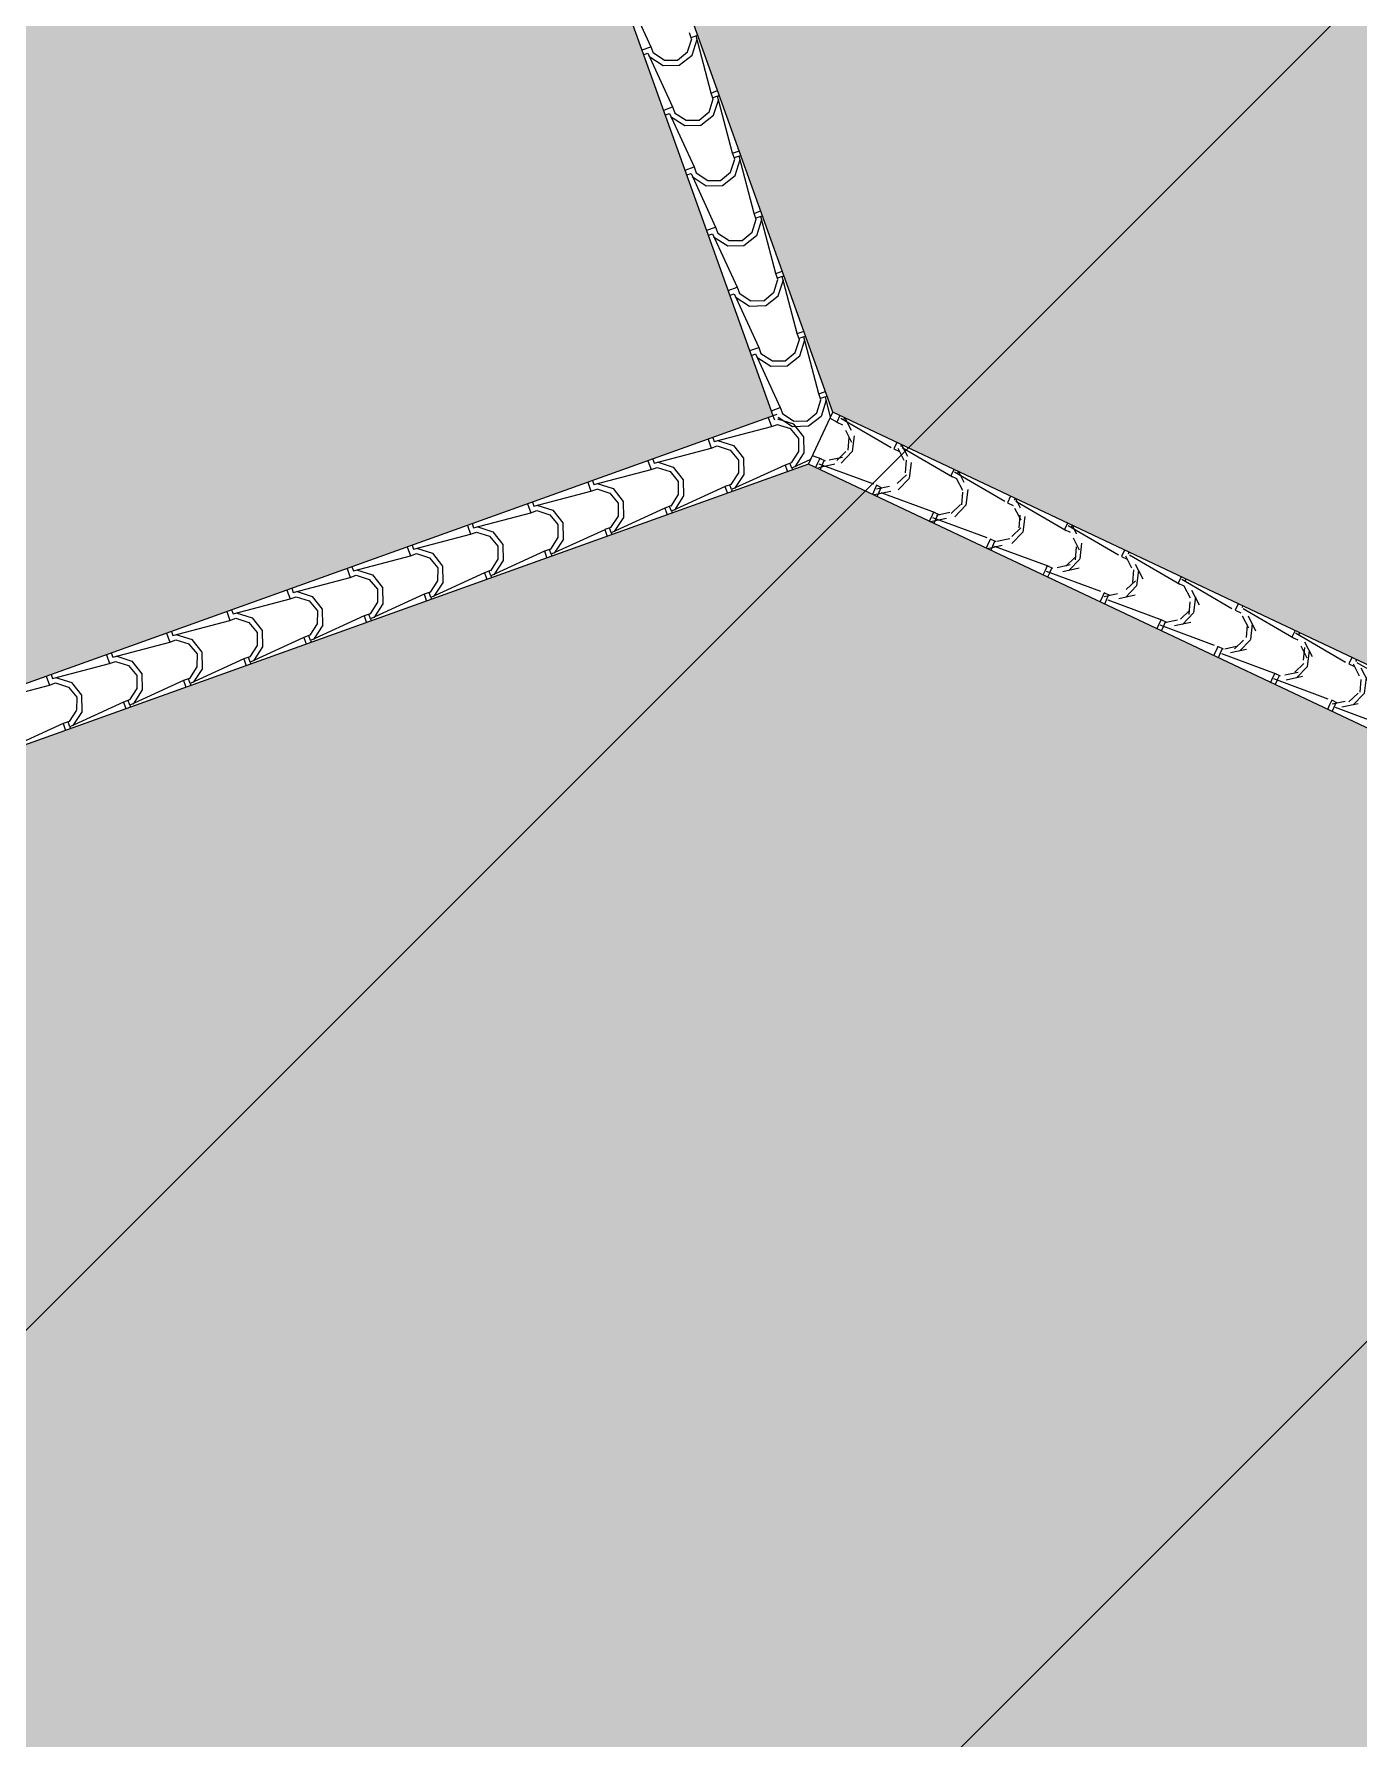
# Model space of a CAD drawing. Header units: millimetres. Extents: x 648844 to 649530, y 1246379 to 1246752.
# Drawn here: x 649123.889 to 649127.354, y 1246523.203 to 1246527.661 of the extents above; entities that cross this region are included whole.
import ezdxf

# ---------------------------------------------------------------- set-up
doc = ezdxf.new("R2010")
doc.units = ezdxf.units.MM
doc.header["$LTSCALE"] = 20
doc.header["$MEASUREMENT"] = 0
doc.layers.get('0').update_dxf_attribs({"linetype": 'CONTINUOUS'})
doc.layers.add('TECHO', color=30, linetype='CONTINUOUS')

# ---------------------------------------------------------------- blocks, each defined once
blk = doc.blocks.new('TEJA45')
at = {"layer": 'TECHO'}
for p, q in [((-2.909218587385205, 1.520864411870047), (-2.809966136039506, 1.639021921501588)), ((-3.027376307857843, 1.402706941267166), (-2.928123856512144, 1.520864450898706)), ((-2.928077393480834, 1.520854504515164), (-2.931644453071826, 1.524421564106159)), ((-2.928077393480862, 1.520854504515153), (-2.918624790029959, 1.51140190106425)), ((-2.918624790029938, 1.530307107966074), (-2.92219184962093, 1.533874167557062)), ((-2.920987940892537, 1.50903875020154), (-2.909172186578907, 1.520854504515167)), ((-2.909172186579035, 1.520854504515167), (-2.918624790029938, 1.53030710796607)), ((-2.715382543497967, 1.544480631679839), (-2.833540053129511, 1.445228180334141)), ((-2.940068521951446, 1.471082315130367), (-2.934160598461119, 1.514800671383082)), ((-2.920988373062372, 1.433386853145059), (-2.939893596279759, 1.471197219032305)), ((-2.92570245525399, 1.473777201962687), (-2.920976187991613, 1.509224411239437)), ((-2.911357425870584, 1.443038787966014), (-2.925536339593343, 1.473759824868221)), ((-2.883201762456515, 1.414517045571142), (-2.921012128343762, 1.433422268788529)), ((-2.880665134393212, 1.428847212822195), (-2.911386171295419, 1.443026126544954)), ((-2.845240586117015, 1.43343333669646), (-2.880687795393762, 1.428707069434086)), ((-2.833551358971938, 1.445233676907993), (-2.845367113285569, 1.433417922594366)), ((-2.81612583244295, 1.427808150379082), (-2.833551358971825, 1.445233676907957)), ((-3.145534028330495, 1.284549470664281), (-3.046281576984796, 1.402706980295822)), ((-3.058227097507704, 1.352923938698371), (-3.052319174017377, 1.396642294951086)), ((-3.046234936617104, 1.402696961378897), (-3.049801996208103, 1.406264020969893)), ((-3.04623493661714, 1.402696961378876), (-3.036782333166236, 1.393244357927973)), ((-3.043859905868239, 1.355620720873752), (-3.039133638605861, 1.391067930150502)), ((-3.036782333166215, 1.412149564829807), (-3.0403493927572, 1.415716624420792)), ((-3.039145484028815, 1.390881207065267), (-3.027329729715184, 1.402696961378894)), ((-3.027329729715305, 1.402696961378897), (-3.036782333166208, 1.4121495648298)), ((-2.833540014101025, 1.426322911207034), (-2.95169752373257, 1.327070459861336)), ((-2.839558204279591, 1.420292435458908), (-2.883276560532309, 1.414384511968585)), ((-2.825578435893853, 1.418355546928183), (-2.833551358971818, 1.426328470006148)), ((-3.039145902941115, 1.315229121897154), (-3.058051126158503, 1.3530394877844)), ((-3.029513834641143, 1.32488232477445), (-3.043692748363902, 1.355603361676657)), ((-3.154939876302478, 1.293992021693526), (-3.15850693589347, 1.297559081284522)), ((-3.145487272851575, 1.28453941824262), (-3.154939876302478, 1.293992021693523)), ((-2.951697484704127, 1.308165190734183), (-3.069854994335671, 1.208912739388484)), ((-3.00135949370442, 1.296359515692391), (-3.039169859591667, 1.315264738909779)), ((-2.998821597584737, 1.310690804051681), (-3.029542634486944, 1.32486971777444)), ((-2.957716580713459, 1.302133859902348), (-3.001434936966177, 1.296225936412025)), ((-2.963397067206891, 1.315275886082055), (-2.998844276483638, 1.310549618819682)), ((-2.951708902108216, 1.327076133771723), (-2.963524656421846, 1.315260379458095)), ((-2.93428337557922, 1.309650607242808), (-2.951708902108102, 1.327076133771691)), ((-2.943735979030116, 1.300198003791909), (-2.951708902108088, 1.308170926869881)), ((-3.263691748803296, 1.166392000061222), (-3.164439297457598, 1.284549509692763)), ((-3.176385673064452, 1.23476556226278), (-3.170477749574125, 1.278483918515494)), ((-3.164392479753374, 1.28453941824262), (-3.167959539344373, 1.288106477833619)), ((-3.16439247975341, 1.284539418242609), (-3.154939876302507, 1.275086814791706)), ((-3.16201735648248, 1.237464239784806), (-3.157291089220102, 1.272911449061557)), ((-3.157303027165092, 1.272723663928993), (-3.145487272851462, 1.28453941824262)), ((-3.157303432819873, 1.197071390649249), (-3.176208656037261, 1.234881756536495)), ((-3.147670243411703, 1.206725861582878), (-3.161849157134462, 1.237446898485086)), ((-3.116978060776262, 1.192534395281175), (-3.147699097678469, 1.206713309003934)), ((-3.069866445244493, 1.208918590635452), (-3.081682199558124, 1.197102836321825)), ((-3.052440918715497, 1.191493064106538), (-3.069866445244365, 1.20891859063541)), ((-3.381849469276368, 1.048234529457822), (-3.282597017930669, 1.166392039089363)), ((-3.294544248621207, 1.116607185827174), (-3.288636325130881, 1.160325542079889)), ((-3.282550022889659, 1.166381875106353), (-3.286117082480651, 1.169948934697345)), ((-3.28255002288968, 1.166381875106332), (-3.273097419438777, 1.156929271655429)), ((-3.273097419438756, 1.175834478557256), (-3.276664479029741, 1.179401538148245)), ((-3.27546057030137, 1.154566120792719), (-3.263644815987739, 1.166381875106346)), ((-3.263644815987853, 1.166381875106349), (-3.273097419438756, 1.175834478557253)), ((-3.069854955307193, 1.190007470261374), (-3.188012464938737, 1.090755018915676)), ((-3.119517224952311, 1.178201985813626), (-3.157327590839557, 1.197107209031014)), ((-3.075874957147306, 1.183975284345788), (-3.119593313400024, 1.178067360855465)), ((-3.081553548295865, 1.197118435467772), (-3.117000757572612, 1.192392168205398)), ((-3.061893522166393, 1.182040460655639), (-3.069866445244358, 1.190013383733604)), ((-3.275460962698638, 1.078913659401358), (-3.294366185916026, 1.116724025288605)), ((-3.280174807096721, 1.119307758695868), (-3.275448539834343, 1.154754967972618)), ((-3.265826652182639, 1.088569398392131), (-3.280005565905398, 1.119290435294339)), ((-3.188012425910266, 1.071849749788566), (-3.30616993554181, 0.9725972984428672)), ((-3.237674956200188, 1.060044455934861), (-3.275485322087434, 1.078949679152249)), ((-3.235134523969421, 1.074377986511426), (-3.265855560871628, 1.088556900234185)), ((-3.199710029384846, 1.078960984853495), (-3.235157238661593, 1.074234717591121)), ((-3.18802398838077, 1.090761047499182), (-3.199839742694401, 1.078945293185555)), ((-3.170598461851768, 1.073335520970264), (-3.188023988380642, 1.090761047499139)), ((-3.180051065302663, 1.063882917519361), (-3.188023988380642, 1.071855840597337)), ((-3.500007189749034, 0.9300770588549305), (-3.400754738403336, 1.048234568486471)), ((-3.412702824177472, 0.9984488093951853), (-3.406794900687146, 1.0421671656479)), ((-3.400707566025922, 1.048224331970076), (-3.404274625616914, 1.051791391561068)), ((-3.400707566025957, 1.048224331970065), (-3.391254962575054, 1.038771728519162)), ((-3.398332257710976, 1.001151277606926), (-3.393605990448599, 1.036598486883676)), ((-3.391254962575026, 1.057676935420989), (-3.394822022166011, 1.061243995011978)), ((-3.393618113437647, 1.036408577656445), (-3.381802359124016, 1.048224331970072)), ((-3.381802359124123, 1.048224331970079), (-3.391254962575026, 1.057676935420982)), ((-3.194033333579362, 1.065816708789466), (-3.237751689832081, 1.059908785299143)), ((-3.393618492577396, 0.9607559281534783), (-3.412523715794784, 0.9985662940407245)), ((-3.383983060952815, 0.9704129351997395), (-3.398161974675574, 1.001133972101947)), ((-3.509412505711303, 0.9395193922847085), (-3.512979565302295, 0.943086451875697)), ((-3.4999599022604, 0.9300667888337983), (-3.509412505711303, 0.9395193922847014)), ((-3.306169896513282, 0.9536920293157962), (-3.424327406144826, 0.8544395779700977)), ((-3.355832687448093, 0.9418869260561102), (-3.393643053335339, 0.9607921492734981)), ((-3.353290987159291, 0.9562215777401519), (-3.384012024061498, 0.970400491462911)), ((-3.312191710014105, 0.9476581332327818), (-3.355910066266823, 0.9417502097424588)), ((-3.31786651047382, 0.9608035342392149), (-3.353313719750567, 0.9560772669768411)), ((-3.306181531517048, 0.9726035043629118), (-3.317997285830678, 0.9607877500492847)), ((-3.288756004988038, 0.9551779778339942), (-3.306181531516913, 0.9726035043628727)), ((-3.298208608438941, 0.9457253743830982), (-3.306181531516906, 0.9536982974610595)), ((-3.618164910221822, 0.8119195882518788), (-3.518912458876123, 0.9300770978834194)), ((-3.530861399734214, 0.8802904329595833), (-3.524953476243887, 0.9240087892122979)), ((-3.518865109162199, 0.9300667888338054), (-3.522432168753198, 0.933633848424801)), ((-3.518865109162228, 0.9300667888337877), (-3.509412505711325, 0.9206141853828846)), ((-3.516489708325459, 0.8829947965161828), (-3.511763441063081, 0.918442005792933)), ((-3.511775656573924, 0.9182510345201713), (-3.499959902260294, 0.9300667888337983)), ((-3.511776022456154, 0.8425981969055734), (-3.530681245673541, 0.8804085627928195)), ((-3.502139469723382, 0.8522564720081682), (-3.516318383446141, 0.8829775089103755)), ((-3.471447450350816, 0.8380651689696457), (-3.502168487253023, 0.8522440826924047)), ((-3.424339074653325, 0.8544459612266415), (-3.436154828966956, 0.8426302069130145)), ((-3.406913548124315, 0.8370204346977168), (-3.42433907465319, 0.8544459612265918)), ((-3.736322630694765, 0.693762117648653), (-3.637070179349067, 0.8119196272801936)), ((-3.649019975290479, 0.7621320565275838), (-3.643112051800152, 0.8058504127802983)), ((-3.637022652298469, 0.8119092456975316), (-3.640589711889469, 0.8154763052885272)), ((-3.637022652298498, 0.8119092456975174), (-3.627570048847595, 0.8024566422466144)), ((-3.627570048847574, 0.8213618491484418), (-3.631137108438566, 0.8249289087394338)), ((-3.629933199710202, 0.8000934913838975), (-3.618117445396571, 0.8119092456975245)), ((-3.61811744539667, 0.8119092456975316), (-3.627570048847574, 0.8213618491484347)), ((-3.424327367116383, 0.8355343088429557), (-3.542484876747928, 0.7362818574972572)), ((-3.473990418695976, 0.8237293961773489), (-3.511800784583222, 0.8426346193947367)), ((-3.430350086447064, 0.8294995576763391), (-3.474068442699782, 0.8235916341860161)), ((-3.436022991562787, 0.8426460836249312), (-3.471470200839534, 0.8379198163625574)), ((-3.416366151575211, 0.8275678312468173), (-3.424339074653183, 0.8355407543247892)), ((-3.629933552334919, 0.7244404656576862), (-3.648838775552306, 0.7622508315449323)), ((-3.634647158939579, 0.7648383154281468), (-3.629920891677202, 0.800285524704897)), ((-3.620295878494325, 0.7341000088174248), (-3.634474792217084, 0.764821045719632)), ((-3.542484837719485, 0.7173765883701151), (-3.660642347351029, 0.6181241370244166)), ((-3.592148149943888, 0.705571866298591), (-3.629958515831134, 0.7244770895159789)), ((-3.589603913543165, 0.719908760199516), (-3.620324950445372, 0.734087673922275)), ((-3.554179472650858, 0.7244886330107718), (-3.589626681927605, 0.719762365748398)), ((-3.542496617789602, 0.7362884180903713), (-3.554312372103233, 0.7244726637767442)), ((-3.525071091260585, 0.7188628915614501), (-3.54249661778946, 0.7362884180903251)), ((-3.534523694711481, 0.7094102881105471), (-3.542496617789453, 0.7173832111885154)), ((-3.854480351167602, 0.5756046470455338), (-3.755227899821904, 0.6937621566770744)), ((-3.767178550847227, 0.6439736800919889), (-3.7612706273569, 0.6876920363447034)), ((-3.75518019543474, 0.6937517025612614), (-3.758747255025732, 0.697318762152257)), ((-3.755180195434768, 0.6937517025612472), (-3.745727591983865, 0.6842990991103441)), ((-3.752804609553827, 0.6466818343392049), (-3.74807834229145, 0.682129043615955)), ((-3.745727591983844, 0.703204306012168), (-3.749294651574829, 0.7067713656031565)), ((-3.748090742846479, 0.6819359482476237), (-3.736274988532848, 0.6937517025612507)), ((-3.736274988532941, 0.6937517025612578), (-3.745727591983844, 0.7032043060121609)), ((-3.548508462881806, 0.7113409821196583), (-3.592226819134524, 0.7054330586293354)), ((-3.748091082213669, 0.6062827344097776), (-3.766996305431057, 0.6440931002970238)), ((-3.738452287264877, 0.6159435456258606), (-3.752631200987636, 0.6466645825280679)), ((-3.863885135120121, 0.5850467628758977), (-3.867452194711113, 0.5886138224668898)), ((-3.854432531669218, 0.5755941594249876), (-3.863885135120121, 0.5850467628758906)), ((-3.66064230832248, 0.5992188678973811), (-3.778799817954024, 0.4999664165516826)), ((-3.710305881191765, 0.5874143364198297), (-3.748116247079011, 0.6063195596372175)), ((-3.707760376733852, 0.601752351428626), (-3.738481413636059, 0.6159312651513851)), ((-3.666666839313869, 0.59318240656334), (-3.710385195566587, 0.587274483073017)), ((-3.672335953740742, 0.6063311823963673), (-3.707783163017488, 0.6016049151339935)), ((-3.66065416092588, 0.618130874954101), (-3.67246991523951, 0.606315120640474)), ((-3.643228634396856, 0.6007053484251763), (-3.660654160925731, 0.6181308749540513)), ((-3.652681237847752, 0.5912527449742733), (-3.660654160925723, 0.5992256680522452)), ((-3.972638071640318, 0.4574471764425745), (-3.87338562029462, 0.5756046860741151)), ((-3.885337126403741, 0.5258153036581881), (-3.879429202913414, 0.5695336599109027)), ((-3.873337738571017, 0.5755941594249876), (-3.876904798162009, 0.5791612190159832)), ((-3.873337738571045, 0.5755941594249734), (-3.863885135120142, 0.5661415559740703)), ((-3.870962060168189, 0.5285253532493641), (-3.866235792905812, 0.5639725625261143)), ((-3.866248285982756, 0.5637784051113499), (-3.854432531669126, 0.5755941594249769)), ((-3.86624861209242, 0.4881250031618727), (-3.885153835309808, 0.5259353690491189)), ((-3.856608696035053, 0.497787082433458), (-3.870787609757812, 0.5285081193356653)), ((-3.825916839926194, 0.4835959426584964), (-3.856637876828401, 0.4977748563812554)), ((-3.778811704062157, 0.4999733318178308), (-3.790627458375788, 0.4881575775042037)), ((-3.761386177533133, 0.4825478052889061), (-3.778811704062008, 0.499973331817781)), ((-4.090795792113177, 0.3392897058394375), (-3.991543340767478, 0.4574472154709781)), ((-4.00349570195975, 0.4076569272280004), (-3.997587778469423, 0.451375283480715)), ((-3.99149528170728, 0.4574366162887209), (-3.995062341298265, 0.4610036758797094)), ((-3.991495281707316, 0.4574366162886996), (-3.982042678256413, 0.4479840128377965)), ((-3.98911951078243, 0.4103688721604328), (-3.984393243520053, 0.445816081437183)), ((-3.982042678256384, 0.4668892197396239), (-3.985609737847369, 0.4704562793306124)), ((-3.984405829119034, 0.4456208619750761), (-3.972590074805403, 0.4574366162887031)), ((-3.972590074805481, 0.4574366162887173), (-3.982042678256384, 0.4668892197396204)), ((-3.778799778925574, 0.481061147424537), (-3.896957288557118, 0.3818086960788385)), ((-3.828463612439649, 0.4692568065410647), (-3.866273978326895, 0.4881620297584526)), ((-3.784825215748612, 0.4750238310066557), (-3.82854357200133, 0.4691159075163327)), ((-3.790492434829723, 0.4881737317820871), (-3.825939644106469, 0.4834474645197133)), ((-3.770838780984036, 0.4730952018380066), (-3.778811704062001, 0.4810681249159714)), ((-3.984406141971199, 0.3699672719140104), (-4.003311365188587, 0.4077776378012565)), ((-3.974765104806004, 0.379630619242711), (-3.988944018528763, 0.4103516561449183)), ((-3.896957249528676, 0.3629034269516929), (-4.01511475916022, 0.2636509756059944)), ((-3.946621343687589, 0.3510992766623282), (-3.984431709574835, 0.3700044998797161)), ((-3.944073303117726, 0.3654395338879866), (-3.974794340019933, 0.3796184476107456)), ((-3.902983592182473, 0.3568652554500957), (-3.946701948435191, 0.3509573319597727)), ((-3.908648915917794, 0.3700162811679313), (-3.944096125194541, 0.3652900139055575)), ((-3.896969247198435, 0.3818157886815605), (-3.908785001512065, 0.3700000343679335)), ((-3.879543720669396, 0.3643902621526323), (-3.896969247198271, 0.3818157886815072)), ((-3.888996324120292, 0.3549376587017328), (-3.896969247198264, 0.3629105817797047)), ((-4.208953512586021, 0.2211322352363077), (-4.109701061240322, 0.3392897448678482)), ((-4.121654277516505, 0.2894985507923984), (-4.115746354026179, 0.333216907045113)), ((-4.109652824843558, 0.3392790731524506), (-4.11321988443455, 0.3428461327434462)), ((-4.109652824843586, 0.3392790731524329), (-4.100200221392683, 0.3298264697015298)), ((-4.107276961396558, 0.2922123910723933), (-4.10255069413418, 0.3276596003491434)), ((-4.100200221392662, 0.3487316766033537), (-4.103767280983654, 0.3522987361943422)), ((-4.102563372255311, 0.3274633188388023), (-4.09074761794168, 0.3392790731524293)), ((-4.090747617941759, 0.3392790731524435), (-4.100200221392662, 0.3487316766033466)), ((-4.10256367184995, 0.2518095406661018), (-4.121468895067338, 0.289619906553348)), ((-4.092921513576556, 0.2614741560511469), (-4.107100427299315, 0.2921951929533542)), ((-4.227810367979828, 0.2211215300161697), (-4.231377427570827, 0.2246885896071689)), ((-4.218357764528932, 0.2305741334670763), (-4.221924824119924, 0.2341411930580684)), ((-4.208905161078029, 0.2211215300161768), (-4.218357764528932, 0.2305741334670799)), ((-4.015114720131734, 0.2447457064788843), (-4.133272229763278, 0.1454932551331858)), ((-4.064779074935451, 0.2329417467835526), (-4.102589440822697, 0.2518469700009405)), ((-4.062229766308398, 0.247283125117093), (-4.092950803210606, 0.2614620388398521)), ((-4.021141968616334, 0.2387066798935287), (-4.064860324869052, 0.2327987564032057)), ((-4.026805397007671, 0.2518588305535268), (-4.062252606284417, 0.247132563291153)), ((-4.015126790334712, 0.2636582455452903), (-4.026942544648342, 0.2518424912316632)), ((-3.997701263805673, 0.246232719016362), (-4.015126790334548, 0.263658245545237)), ((-4.007153867256569, 0.2367801155654625), (-4.015126790334541, 0.2447530386434345)), ((-4.327111233058744, 0.1029747646333448), (-4.227858781713046, 0.2211322742648854)), ((-4.239812853073012, 0.1713401743586012), (-4.233904929582685, 0.2150585306113157)), ((-4.227810367979856, 0.2211215300161555), (-4.218357764528953, 0.2116689265652525)), ((-4.22543441201104, 0.1740559099816537), (-4.220708144748663, 0.2095031192584038)), ((-4.220720915391588, 0.2093057757025285), (-4.208905161077958, 0.2211215300161555)), ((-4.220721201728708, 0.1336518094182217), (-4.239626424946096, 0.1714621753054679)), ((-4.211077922346732, 0.1433176928587514), (-4.225256836069491, 0.1740387297609587)), ((-4.180386229499931, 0.1291267163465832), (-4.211107266402138, 0.1433056300693423)), ((-4.133284333470989, 0.14550070240902), (-4.14510008778462, 0.133684948095393)), ((-4.115858806941944, 0.1280751758800847), (-4.133284333470819, 0.1455007024089596)), ((-4.381066017177957, 0.06124925080029442), (-4.346016502185769, 0.1029748036619225)), ((-4.35797142862927, 0.05318179792661226), (-4.352063505138943, 0.09690015417932685)), ((-4.345967911116098, 0.1029639868798995), (-4.349534970707083, 0.106531046470888)), ((-4.345967911116134, 0.1029639868798853), (-4.336515307665231, 0.09351138342898224)), ((-4.343591862625289, 0.05589942889270816), (-4.338865595362911, 0.09134663816945832)), ((-4.336515307665202, 0.1124165903308096), (-4.340082367256187, 0.1159836499217981)), ((-4.338878458527866, 0.0911482325662547), (-4.327062704214235, 0.1029639868798817)), ((-4.327062704214299, 0.1029639868798995), (-4.336515307665202, 0.1124165903308025)), ((-4.13327219073485, 0.1265879860060402), (-4.251429700366394, 0.02733553466034166)), ((-4.182936806183349, 0.1147842169048019), (-4.220747172070595, 0.1336894401221898)), ((-4.139300345048383, 0.1205481043372068), (-4.183018701301101, 0.1146401808468838)), ((-4.144961878098442, 0.1337013799390085), (-4.180409087375189, 0.1289751126766348)), ((-4.12531141039284, 0.1186225724291852), (-4.133284333470812, 0.1265954955071535)), ((-4.381066017177965, 0.07500000000003837), (-4.381066017177972, -0.07499999999996376)), ((-4.338878731607451, 0.01549407817028481), (-4.357783954824839, 0.05330444405753099)), ((-4.329234331117675, 0.02516122966800793), (-4.343413244840434, 0.05588226657021522)), ((-4.30109453743124, -0.003373312973963039), (-4.338904903318486, 0.01553191024342482)), ((-4.30109453743124, 0.003373312974005671), (-4.338904903318486, -0.01553191024338219)), ((-4.298542692691456, 0.01097030757607342), (-4.329263729593663, 0.02514922129883246)), ((-4.257458721482493, -0.002389528778763861), (-4.301177077735211, 0.003518394711559125)), ((-4.257458721483125, 0.002389528780526007), (-4.301177077735844, -0.003518394709796979)), ((-4.263118359186514, 0.01554392932484205), (-4.29856556846326, 0.01081766206246826)), ((-4.251441876607267, 0.02734315927274977), (-4.263257630920897, 0.01552740495912275)), ((-4.234016350078214, 0.009917632743814409), (-4.251441876607089, 0.02734315927269293)), ((-4.243468953529117, 0.0004650292929184729), (-4.251441876607082, 0.008437952370883295)), ((-4.338878731607565, -0.01549407817016046), (-4.357783954824953, -0.05330444405740664)), ((-4.329234331119117, -0.0251612296676953), (-4.343413244841877, -0.05588226656990258)), ((-4.298542692692415, -0.01097030757503248), (-4.329263729594622, -0.02514922129779151)), ((-4.26311835918694, -0.01554392932355597), (-4.298565568463687, -0.01081766206118218)), ((-4.251441876607259, -0.0273431592726503), (-4.26325763092089, -0.01552740495902327)), ((-4.243468953529124, -0.0004650292928261024), (-4.251441876607103, -0.008437952370801582)), ((-4.234016350078228, -0.009917632743729143), (-4.251441876607103, -0.02734315927260411)), ((-4.133272190734765, -0.1265879860058945), (-4.251429700366309, -0.027335534660196)), ((-4.381066017177957, -0.06124925080087706), (-4.346016502186039, -0.102974803662196)), ((-4.35797142863111, -0.05318179792779887), (-4.352063505140784, -0.09690015418051345)), ((-4.343591862623768, -0.05589942889180222), (-4.338865595361391, -0.09134663816855237)), ((-4.345967911116119, -0.1029639868798178), (-4.349534970707111, -0.1065310464708098)), ((-4.345967911116119, -0.1029639868798107), (-4.336515307665216, -0.09351138342890764)), ((-4.336515307665216, -0.1124165903307208), (-4.340082367256201, -0.1159836499217093)), ((-4.338878458527873, -0.09114823256618365), (-4.327062704214242, -0.1029639868798107)), ((-4.327062704214313, -0.1029639868798071), (-4.336515307665216, -0.1124165903307102)), ((-4.327111233059028, -0.1029747646336112), (-4.22785878171333, -0.2211322742651518)), ((-4.220721201728821, -0.133651809418069), (-4.239626424946209, -0.1714621753053152)), ((-4.182936806183335, -0.1147842169047451), (-4.220747172070581, -0.1336894401221329)), ((-4.18038622950089, -0.1291267163455458), (-4.211107266403097, -0.1433056300683049)), ((-4.139300345048618, -0.1205481043353416), (-4.183018701301336, -0.1146401808450186)), ((-4.144961878097952, -0.1337013799378433), (-4.180409087374699, -0.1289751126754695)), ((-4.133284333470982, -0.1455007024089205), (-4.145100087784613, -0.1336849480952935)), ((-4.125311410392847, -0.1186225724290999), (-4.133284333470819, -0.1265954955070754)), ((-4.115858806941951, -0.1280751758799994), (-4.133284333470826, -0.1455007024088779)), ((-4.239812853075087, -0.1713401743580043), (-4.23390492958476, -0.2150585306107189)), ((-4.225434412009413, -0.1740559099816323), (-4.220708144747036, -0.2095031192583825)), ((-4.211077922348551, -0.1433176928592701), (-4.22525683607131, -0.1740387297614774)), ((-4.015114720131677, -0.2447457064787315), (-4.133272229763222, -0.145493255133033)), ((-4.227810367979835, -0.2211215300160916), (-4.231377427570827, -0.22468858960708)), ((-4.227810367979849, -0.2211215300160809), (-4.218357764528946, -0.2116689265651779)), ((-4.220720915391595, -0.2093057757024575), (-4.208905161077965, -0.2211215300160845)), ((-4.208905161078043, -0.2211215300160916), (-4.218357764528946, -0.2305741334669946)), ((-4.208953512586156, -0.2211322352367517), (-4.109701061240457, -0.3392897448682923)), ((-4.218357764528939, -0.2305741334669946), (-4.221924824119924, -0.2341411930579831)), ((-4.102563671850049, -0.2518095406659526), (-4.121468895067437, -0.2896199065531988)), ((-4.092921513577991, -0.2614741560508413), (-4.10710042730075, -0.2921951929530486)), ((-4.064779074935444, -0.2329417467835064), (-4.10258944082269, -0.2518469700008943)), ((-4.062229766308533, -0.2472831251156791), (-4.092950803210741, -0.2614620388384381)), ((-4.021141968615652, -0.2387066798917949), (-4.06486032486837, -0.232798756401472)), ((-4.026805397007173, -0.2518588305523757), (-4.06225260628392, -0.2471325632900019)), ((-4.015126790334705, -0.2636582455451908), (-4.026942544648335, -0.2518424912315638)), ((-4.007153867256584, -0.2367801155653737), (-4.015126790334556, -0.2447530386433456)), ((-3.997701263805688, -0.2462327190162696), (-4.015126790334563, -0.2636582455451446)), ((-3.896957249528668, -0.3629034269514939), (-4.015114759160213, -0.2636509756057954)), ((-4.121654277518559, -0.2894985507918193), (-4.115746354028232, -0.3332169070445339)), ((-4.107276961395293, -0.2922123910696612), (-4.102550694132916, -0.3276596003464114)), ((-4.109652824843572, -0.3392790731523618), (-4.113219884434571, -0.3428461327433574)), ((-4.109652824843586, -0.3392790731523547), (-4.100200221392683, -0.3298264697014517)), ((-4.100200221392676, -0.3487316766032613), (-4.103767280983661, -0.3522987361942498)), ((-4.102563372255318, -0.3274633188387313), (-4.090747617941688, -0.3392790731523583)), ((-4.090747617941773, -0.3392790731523512), (-4.100200221392676, -0.3487316766032542)), ((-4.09079579211361, -0.3392897058395334), (-3.991543340767912, -0.457447215471074)), ((-3.946621343687561, -0.3510992766622749), (-3.984431709574807, -0.3700044998796628)), ((-3.902983592182693, -0.3568652554482519), (-3.946701948435411, -0.3509573319579289)), ((-3.888996324120313, -0.354937658701644), (-3.896969247198278, -0.3629105817796088)), ((-3.984406141971292, -0.3699672719138363), (-4.003311365188679, -0.4077776378010824)), ((-3.974765104807034, -0.3796306192415919), (-3.988944018529793, -0.4103516561437992)), ((-3.94407330311784, -0.3654395338865797), (-3.974794340020047, -0.3796184476093387)), ((-3.908648915918178, -0.3700162811666665), (-3.944096125194925, -0.3652900139042927)), ((-3.896969247198427, -0.381815788681461), (-3.908785001512058, -0.370000034367834)), ((-3.87954372066941, -0.3643902621525434), (-3.896969247198278, -0.3818157886814149)), ((-3.778799778925574, -0.4810611474243274), (-3.896957288557118, -0.3818086960786289)), ((-4.003495701961803, -0.4076569272274284), (-3.997587778471477, -0.451375283480143)), ((-3.989119510780938, -0.4103688721594914), (-3.984393243518561, -0.4458160814362415)), ((-3.984405829119041, -0.4456208619750051), (-3.97259007480541, -0.4574366162886321)), ((-3.991495281707294, -0.457436616288625), (-3.995062341298279, -0.4610036758796134)), ((-3.991495281707302, -0.457436616288625), (-3.982042678256398, -0.4479840128377219)), ((-3.982042678256391, -0.4668892197395316), (-3.985609737847383, -0.47045627933052)), ((-3.972590074805495, -0.457436616288625), (-3.982042678256398, -0.466889219739528)), ((-3.972638071640603, -0.4574471764428409), (-3.873385620294904, -0.5756046860743815)), ((-3.866248612092527, -0.4881250031617235), (-3.885153835309914, -0.5259353690489696)), ((-3.828463612439656, -0.4692568065410221), (-3.866273978326902, -0.4881620297584099)), ((-3.825916839927132, -0.4835959426574767), (-3.856637876829339, -0.4977748563802358)), ((-3.784825215747915, -0.4750238310049539), (-3.828543572000633, -0.4691159075146309)), ((-3.790492434830099, -0.4881737317808401), (-3.825939644106846, -0.4834474645184663)), ((-3.77881170406215, -0.4999733318177313), (-3.790627458375781, -0.4881575775041043)), ((-3.770838780984029, -0.4730952018379142), (-3.778811704062008, -0.4810681249158897)), ((-3.761386177533133, -0.4825478052888172), (-3.778811704062015, -0.4999733318176993)), ((-3.885337126405283, -0.5258153036612399), (-3.879429202914956, -0.5695336599139544)), ((-3.870962060166704, -0.5285253532484191), (-3.866235792904327, -0.5639725625251693)), ((-3.856608696036851, -0.4977870824339909), (-3.87078760975961, -0.5285081193361982)), ((-3.660642308322466, -0.5992188678971608), (-3.77879981795401, -0.4999664165514623)), ((-3.873337738571024, -0.5755941594249059), (-3.876904798162016, -0.5791612190158979)), ((-3.873337738571038, -0.5755941594248988), (-3.863885135120135, -0.5661415559739957)), ((-3.866248285982763, -0.5637784051112789), (-3.854432531669133, -0.5755941594249059)), ((-3.854432531669225, -0.575594159424913), (-3.863885135120128, -0.585046762875816)), ((-3.854480351167879, -0.5756046470457967), (-3.755227899822181, -0.6937621566773373)), ((-3.863885135120128, -0.585046762875816), (-3.86745219471112, -0.5886138224668045)), ((-3.748091082213755, -0.6062827344096036), (-3.766996305431142, -0.6440931002968497)), ((-3.738452287266668, -0.6159435456263971), (-3.752631200989427, -0.6466645825286044)), ((-3.710305881191751, -0.5874143364197764), (-3.748116247078997, -0.6063195596371642)), ((-3.707760376734775, -0.60175235142761), (-3.738481413636983, -0.615931265150369)), ((-3.666666839314047, -0.5931824065615281), (-3.710385195566765, -0.5872744830712051)), ((-3.672335953740216, -0.6063311823952517), (-3.707783163016963, -0.601604915132878)), ((-3.660654160925873, -0.6181308749540015), (-3.672469915239503, -0.6063151206403745)), ((-3.652681237847766, -0.591252744974188), (-3.660654160925738, -0.5992256680521599)), ((-3.64322863439687, -0.6007053484250875), (-3.660654160925738, -0.6181308749539589)), ((-3.542484837719407, -0.7173765883699588), (-3.660642347350951, -0.6181241370242603)), ((-3.76717855084901, -0.643973680093243), (-3.761270627358684, -0.6876920363459575)), ((-3.75280460955247, -0.6466818343373433), (-3.748078342290093, -0.6821290436140934)), ((-3.755180195434754, -0.6937517025611761), (-3.758747255025746, -0.6973187621521681)), ((-3.755180195434768, -0.693751702561169), (-3.745727591983865, -0.684299099110266)), ((-3.745727591983851, -0.7032043060120756), (-3.749294651574843, -0.7067713656030641)), ((-3.748090742846486, -0.6819359482475527), (-3.736274988532855, -0.6937517025611797)), ((-3.736274988532955, -0.693751702561169), (-3.745727591983858, -0.7032043060120721)), ((-3.736322630694985, -0.6937621176489728), (-3.637070179349287, -0.8119196272805134)), ((-3.592148149943888, -0.705571866298552), (-3.629958515831134, -0.7244770895159398)), ((-3.548508462881067, -0.7113409821179886), (-3.592226819133785, -0.7054330586276656)), ((-3.534523694711496, -0.7094102881104618), (-3.54249661778946, -0.7173832111884266)), ((-3.629933552335011, -0.7244404656575156), (-3.648838775552399, -0.7622508315447618)), ((-3.620295878495718, -0.7341000088171477), (-3.634474792218477, -0.7648210457193549)), ((-3.589603913543264, -0.7199087601981269), (-3.620324950445472, -0.7340876739208859)), ((-3.554179472650326, -0.7244886330096598), (-3.589626681927072, -0.719762365747286)), ((-3.542496617789595, -0.7362884180902718), (-3.554312372103226, -0.7244726637766448)), ((-3.525071091260592, -0.7188628915613613), (-3.542496617789467, -0.7362884180902363)), ((-3.424327367116369, -0.8355343088427567), (-3.542484876747913, -0.7362818574970582)), ((-3.649019975292497, -0.7621320565270508), (-3.64311205180217, -0.8058504127797654)), ((-3.637022652298491, -0.8119092456974428), (-3.627570048847588, -0.8024566422465398)), ((-3.634647158938243, -0.764838315426271), (-3.629920891675866, -0.8002855247030212)), ((-3.629933199710209, -0.8000934913838265), (-3.618117445396578, -0.8119092456974535)), ((-3.637022652298477, -0.8119092456974428), (-3.640589711889469, -0.8154763052884348))]:
    blk.add_line(p, q, dxfattribs=at)

msp = doc.modelspace()

# ---------------------------------------------------------------- hatches: boundary and pattern name
h = msp.add_hatch()
h.set_pattern_fill('ANSI31', color=2, scale=20, style=0)
h.set_pattern_definition([(45, (-526.4316489867633, -3378.367883687839), (-1.767766952966369, 1.767766952966369), [])])
edge = h.paths.add_edge_path()
edge.add_line((649057.8519686605, 1246574.731937029), (649143.484031076, 1246525.395827967))
edge.add_line((649021.4650291716, 1246521.520933308), (649057.8519686605, 1246574.731937029))
edge.add_line((649021.4650291716, 1246521.520933308), (649126.0130467353, 1246470.828113168))
edge.add_line((649143.484031076, 1246525.395827967), (649148.0277335674, 1246486.904175728))
h.paths.add_polyline_path([(649085.8330108997, 1246502.103295551), (649115.3070900415, 1246502.103295551), (649115.3070900415, 1246507.529080002), (649085.8330108997, 1246507.529080002)], flags=24)
at = {"layer": 'TECHO'}
h = msp.add_hatch(dxfattribs=at)
h.set_pattern_fill('SPANTILE', color=254, scale=0.2049999999999999, angle=123.892638268908, style=0, pattern_type=2)
h.set_pattern_definition([(69.67872598638515, (649185.3009504564, 1246519.00338685), (-0.8656009520489087, -2.311787257022123), [0.1893117599999998, -4.543480804999994]), (334.7090259863851, (649185.3666952295, 1246519.180915846), (0.2729298857970903, 0.09777155741209818), [0.01639999999999999, -0.1885999999999999]), (154.7090259863851, (649185.559052284, 1246519.10816474), (-0.2729298857970903, -0.09777155741209827), [0.05739999999999994, -0.1475999999999998]), (244.7090259863851, (649185.5071540822, 1246519.132686906), (0.09777155741209827, -0.2729298857970902), [0.02049999999999997, -0.1844999999999997]), (64.70902598638517, (649185.3797717039, 1246519.170202499), (-0.09777155741209827, 0.2729298857970903), [0.02049999999999998, -0.1844999999999999]), (154.7090259863851, (649185.3885296202, 1246519.188737571), (-0.2729298857970903, -0.09777155741209827), [0.01639999999999997, -0.1885999999999998]), (154.7090259863851, (649185.5520459508, 1246519.093336682), (-0.2729298857970903, -0.09777155741209827), [0.04099999999999995, -0.1639999999999998]), (239.7393259863851, (649185.5149758065, 1246519.110852514), (-1.236299172753067, -2.136630451287244), [0.1893117599999987, -4.54348080499996]), (207.405125986385, (649185.5105968483, 1246519.101584979), (3.898403497559898, 2.012436359507645), [0.05412163999999996, -5.358033749999995]), (173.1439259863851, (649185.4625491085, 1246519.076673993), (-0.458280548109383, -0.01019205919449057), [0.05186130999999991, -0.5964054749999983]), (136.274125986385, (649185.411058602, 1246519.082864934), (0.2831224994132322, -0.3605087920870513), [0.05186130999999999, -0.5964054749999997]), (102.0129259863852, (649185.3735807622, 1246519.118711992), (-0.9207100335188148, 4.289492157008032), [0.05412163999999995, -5.358033749999993]), (174.9339259863851, (649185.4594121138, 1246519.094027502), (2.389174817387583, -0.2219661351026944), [0.04150942499999993, -4.109424259999992]), (134.4841259863851, (649185.4180649355, 1246519.097692993), (-1.688540043798241, 1.704774997957573), [0.04150942499999997, -4.109424259999996]), (102.1144259863851, (649185.3889788399, 1246519.127307585), (-0.714980586178626, 3.285350497805008), [0.04387184499999998, -4.343319624999997]), (207.3036259863852, (649185.4983961656, 1246519.114151833), (2.992037535362023, 1.533765470671671), [0.04387184499999981, -4.343319624999975])])
h.paths.add_polyline_path([(649128.6344006408, 1246525.417138472), (649134.3259872836, 1246527.456033144), (649123.9392330539, 1246532.363827655), (649125.9781277268, 1246526.672241013)])
h = msp.add_hatch(dxfattribs=at)
h.set_pattern_fill('SPANTILE', color=254, scale=0.2049999999999999, angle=393.8926382689082, style=0, pattern_type=2)
h.set_pattern_definition([(149.7393259863851, (649085.2244868196, 1246566.725353961), (2.136630451287246, -1.236299172753065), [0.1893117599999993, -4.543480804999978]), (244.7090259863851, (649085.0609704881, 1246566.82075485), (-0.2729298857970903, -0.09777155741209834), [0.01639999999999996, -0.1885999999999997]), (64.70902598638517, (649084.9585632669, 1246566.642410462), (0.2729298857970903, 0.09777155741209831), [0.05739999999999996, -0.1475999999999998]), (334.7090259863851, (649084.9830854329, 1246566.694308663), (0.09777155741209831, -0.2729298857970902), [0.02049999999999999, -0.1844999999999999]), (154.7090259863851, (649085.05767117, 1246566.80417521), (-0.09777155741209842, 0.2729298857970902), [0.02049999999999997, -0.1844999999999998]), (64.70902598638517, (649085.0391360977, 1246566.812933125), (0.2729298857970903, 0.09777155741209831), [0.01639999999999998, -0.1885999999999999]), (64.70902598638517, (649084.9733913247, 1246566.635404128), (0.2729298857970903, 0.09777155741209831), [0.04099999999999997, -0.1639999999999999]), (339.6787259863851, (649084.9909071574, 1246566.672474273), (2.311787257022124, -0.8656009520489065), [0.1893117599999997, -4.543480804999992]), (12.012925986385, (649085.0001746936, 1246566.668095314), (-4.289492157008033, -0.9207100335188123), [0.05412163999999995, -5.358033749999993]), (46.27412598638523, (649085.0531110112, 1246566.679359805), (0.3605087920870512, 0.2831224994132321), [0.05186130999999972, -0.5964054749999954]), (83.1439259863852, (649085.0889580684, 1246566.716837646), (0.0101920591944909, -0.4582805481093829), [0.05186130999999986, -0.5964054749999975]), (117.405125986385, (649085.0951490103, 1246566.768328152), (-2.012436359507646, 3.898403497559897), [0.05412163999999982, -5.358033749999977]), (44.48412598638513, (649085.0445154186, 1246566.694757883), (-1.704774997957573, -1.68854004379824), [0.04150942499999994, -4.109424259999993]), (84.93392598638518, (649085.0741300102, 1246566.723843979), (0.221966135102693, 2.389174817387581), [0.04150942499999995, -4.109424259999995]), (117.3036259863851, (649085.0777955016, 1246566.765191157), (-1.533765470671674, 2.992037535362022), [0.04387184499999993, -4.343319624999991]), (12.1144259863851, (649085.0016205047, 1246566.685550747), (-3.285350497805009, -0.7149805861786274), [0.04387184499999983, -4.343319624999978])])
h.paths.add_polyline_path([(649120.1718722336, 1246524.638936475), (649125.8220986589, 1246526.663014695), (649123.7980204396, 1246532.313241121)])
h = msp.add_hatch(dxfattribs=at)
h.set_pattern_fill('SPANTILE', color=254, scale=0.1644999999999999, angle=213.8926382689081, style=0, pattern_type=2)
h.set_pattern_definition([(159.6787259863851, (649185.6431301526, 1246518.90105376), (1.855068311122632, -0.694591983473393), [0.1519111439999999, -3.645866304499999]), (64.70902598638517, (649185.5006739572, 1246518.953809932), (-0.07845571314287887, 0.2190095912859578), [0.01315999999999999, -0.1513399999999999]), (244.7090259863851, (649185.559052284, 1246519.10816474), (0.07845571314287891, -0.2190095912859578), [0.04605999999999993, -0.1184399999999998]), (334.7090259863851, (649185.5393747413, 1246519.066519597), (0.2190095912859579, 0.07845571314287883), [0.01645, -0.14805]), (154.7090259863851, (649185.5092707652, 1246518.964303006), (-0.2190095912859579, -0.07845571314287883), [0.01644999999999998, -0.1480499999999998]), (244.7090259863851, (649185.4943975, 1246518.9713307), (0.07845571314287891, -0.2190095912859578), [0.01315999999999998, -0.1513399999999997]), (244.7090259863851, (649185.5709508964, 1246519.102542585), (0.07845571314287891, -0.2190095912859578), [0.03289999999999994, -0.1315999999999997]), (329.739325986385, (649185.5568955085, 1246519.072796054), (1.714515654813423, -0.9920547020384376), [0.1519111439999995, -3.645866304499992]), (297.4051259863851, (649185.5643321411, 1246519.069282207), (-1.61485746897077, 3.12823109926148), [0.04342931599999998, -4.299495374999998]), (263.1439259863851, (649185.5843216879, 1246519.030726826), (0.008178506036554761, -0.3677421959219195), [0.04161553899999999, -0.4785790274999999]), (226.274125986385, (649185.5793538347, 1246518.989408834), (0.289286323406439, 0.2271885422120813), [0.04161553899999998, -0.4785790274999998]), (192.0129259863852, (649185.5505887576, 1246518.959335152), (-3.44205590159913, -0.7388136610431453), [0.04342931599999982, -4.299495374999977]), (264.9339259863852, (649185.570396555, 1246519.028209578), (0.1781142888994784, 1.91716710956223), [0.03330878249999998, -3.297562393999999]), (224.4841259863851, (649185.5674552224, 1246518.995030989), (-1.367977986165956, -1.35495042538932), [0.03330878249999985, -3.29756239399999]), (192.1144259863851, (649185.5436913186, 1246518.97169117), (-2.636293448238654, -0.5737283240311403), [0.03520448049999998, -3.485249162499999]), (297.303625986385, (649185.5542480061, 1246519.059491904), (-1.23075326792922, 2.400927680814891), [0.03520448049999998, -3.485249162499998])])
h.paths.add_polyline_path([(649128.5703183254, 1246525.281515992), (649125.9140454115, 1246526.536618534), (649125.9781277268, 1246526.672241013), (649128.6344006408, 1246525.417138472)])
h = msp.add_hatch(dxfattribs=at)
h.set_pattern_fill('SPANTILE', color=254, scale=0.2049999999999999, angle=123.892638268908, style=0, pattern_type=2)
h.set_pattern_definition([(239.7393259863851, (649169.5069392854, 1246485.577270096), (1.236299172753066, 2.136630451287245), [0.1893117599999991, -4.543480804999973]), (334.7090259863851, (649169.4115383968, 1246485.413753766), (0.09777155741209835, -0.2729298857970902), [0.01639999999999999, -0.1885999999999999]), (154.7090259863851, (649169.5898827853, 1246485.311346544), (-0.09777155741209832, 0.2729298857970902), [0.05739999999999994, -0.1475999999999998]), (64.70902598638517, (649169.5379845834, 1246485.33586871), (0.2729298857970903, 0.09777155741209827), [0.02049999999999998, -0.1844999999999999]), (244.7090259863851, (649169.428118038, 1246485.410454446), (-0.2729298857970903, -0.0977715574120983), [0.02049999999999997, -0.1844999999999997]), (154.7090259863851, (649169.4193601217, 1246485.391919374), (-0.09777155741209832, 0.2729298857970902), [0.01639999999999997, -0.1885999999999998]), (154.7090259863851, (649169.5968891184, 1246485.326174602), (-0.09777155741209832, 0.2729298857970902), [0.04099999999999995, -0.1639999999999998]), (69.6787259863852, (649169.5598189741, 1246485.343690434), (0.8656009520489075, 2.311787257022123), [0.1893117599999998, -4.543480804999994]), (102.0129259863852, (649169.5641979323, 1246485.35295797), (0.9207100335188132, -4.289492157008032), [0.05412163999999995, -5.358033749999993]), (136.274125986385, (649169.5529334415, 1246485.405894288), (-0.2831224994132322, 0.3605087920870512), [0.05186130999999999, -0.5964054749999996]), (173.1439259863851, (649169.5154556019, 1246485.441741345), (0.4582805481093831, 0.01019205919449076), [0.05186131, -0.5964054749999997]), (207.405125986385, (649169.4639650953, 1246485.447932287), (-3.898403497559899, -2.012436359507644), [0.05412163999999996, -5.358033749999995]), (134.4841259863851, (649169.5375353638, 1246485.397298696), (1.688540043798241, -1.704774997957573), [0.04150942499999997, -4.109424259999996]), (174.9339259863851, (649169.5084492685, 1246485.426913287), (-2.389174817387582, 0.2219661351026935), [0.04150942499999993, -4.109424259999991]), (207.3036259863852, (649169.4671020898, 1246485.430578778), (-2.992037535362023, -1.533765470671673), [0.04387184499999978, -4.343319624999972]), (102.1144259863851, (649169.5467425002, 1246485.354403782), (0.7149805861786269, -3.285350497805008), [0.04387184499999998, -4.343319624999997])])
h.paths.add_polyline_path([(649128.5703183254, 1246525.281515992), (649130.6092129982, 1246519.58992935), (649120.2224587684, 1246524.49772386), (649125.9140454115, 1246526.536618534)])

# ---------------------------------------------------------------- linework, layer by layer
at = {"layer": 'TECHO', "color": 254}
for p, q in [((649125.9781277268, 1246526.672241013), (649123.9392330539, 1246532.363827655)), ((649125.8220986589, 1246526.663014695), (649123.7980204396, 1246532.313241121)), ((649125.8220986589, 1246526.663014695), (649120.1718722336, 1246524.638936475)), ((649128.6344006408, 1246525.417138472), (649125.9781277268, 1246526.672241013)), ((649125.9140454115, 1246526.536618534), (649120.2224587684, 1246524.49772386)), ((649128.5703183254, 1246525.281515992), (649125.9140454115, 1246526.536618534))]:
    msp.add_line(p, q, dxfattribs=at)

# ---------------------------------------------------------------- block references
at = {"color": 254, "rotation": 154.7090259853355}
msp.add_blockref('TEJA45', (649121.9849463365, 1246528.476088798), dxfattribs=at)

doc.saveas('drawing.dxf')
